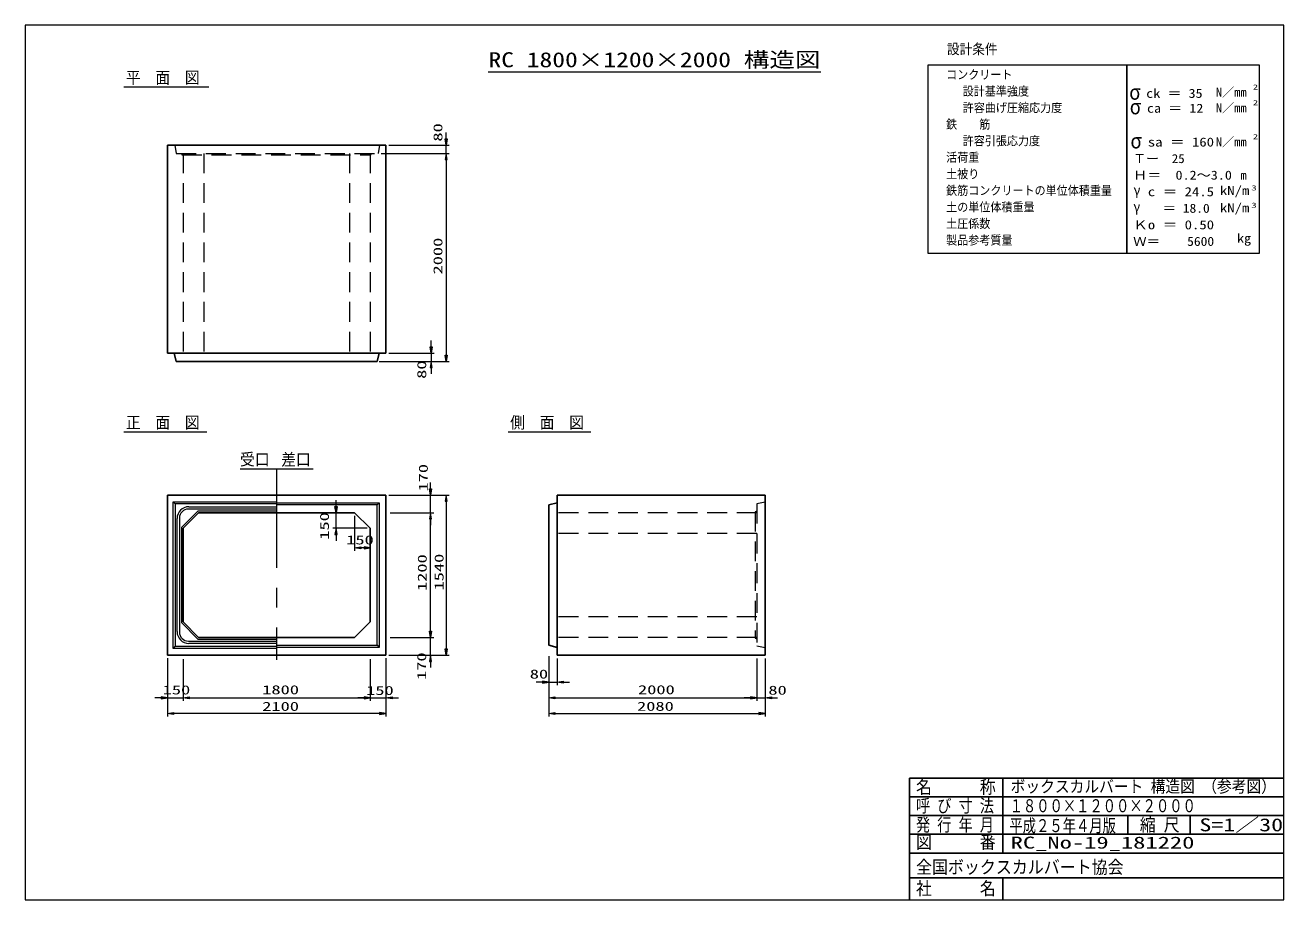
# Model space of a CAD drawing. Units: millimetres on the paper. Extents: x 8 to 412, y 8 to 289.
import ezdxf
from ezdxf.enums import TextEntityAlignment as Align

# ---------------------------------------------------------------- set-up
doc = ezdxf.new("R2010")
doc.units = ezdxf.units.MM
doc.linetypes.add('USER1', pattern=[9.525, 6.35, -3.175])
doc.linetypes.add('USER2', pattern=[50.8, 31.75, -6.35, 6.35, -6.35])
for name, color, linetype, lineweight in [('0_4', 3, 'Continuous', 25), ('BOX', 40, 'Continuous', 13), ('SUNPO', 1, 'Continuous', 13), ('TEXT', 2, 'Continuous', 13)]:
    doc.layers.add(name, color=color, linetype=linetype, lineweight=lineweight)
doc.styles.add('ＭＳ ゴシック', font='')
doc.styles.get('ＭＳ ゴシック').set_extended_font_data('MS Gothic')

msp = doc.modelspace()

# ---------------------------------------------------------------- hatches: boundary and pattern name
at = {"layer": 'SUNPO'}
for points in [[(142.913, 252.248), (143.579, 252.248), (143.246, 250.248)], [(142.913, 245.582), (143.579, 245.582), (143.246, 247.582)], [(142.913, 245.582), (143.579, 245.582), (143.246, 247.582)], [(138.07, 185.582), (138.736, 185.582), (138.403, 183.582)], [(142.913, 182.915), (143.579, 182.915), (143.246, 180.915)], [(138.07, 178.915), (138.736, 178.915), (138.403, 180.915)], [(137.913, 140.082), (138.579, 140.082), (138.246, 138.082)], [(142.913, 136.082), (143.579, 136.082), (143.246, 138.082)], [(107.616, 134.415), (108.283, 134.415), (107.949, 132.415)], [(137.913, 130.415), (138.579, 130.415), (138.246, 132.415)], [(137.913, 130.415), (138.579, 130.415), (138.246, 132.415)], [(107.616, 125.415), (108.283, 125.415), (107.949, 127.415)], [(115.913, 121.469), (115.913, 120.803), (113.913, 121.136)], [(116.913, 121.469), (116.913, 120.803), (118.913, 121.136)], [(137.913, 94.415), (138.579, 94.415), (138.246, 92.415)], [(137.913, 94.415), (138.579, 94.415), (138.246, 92.415)], [(142.913, 88.748), (143.579, 88.748), (143.246, 86.748)], [(137.913, 84.748), (138.579, 84.748), (138.246, 86.748)], [(174.113, 78.415), (174.113, 77.748), (176.113, 78.082)], [(180.779, 78.415), (180.779, 77.748), (178.779, 78.082)], [(51.913, 73.415), (51.913, 72.748), (53.913, 73.082)], [(60.913, 73.415), (60.913, 72.748), (58.913, 73.082)], [(60.913, 73.415), (60.913, 72.748), (58.913, 73.082)], [(116.913, 73.415), (116.913, 72.748), (118.913, 73.082)], [(116.913, 73.415), (116.913, 72.748), (118.913, 73.082)], [(125.913, 73.415), (125.913, 72.748), (123.913, 73.082)], [(178.113, 73.415), (178.113, 72.748), (176.113, 73.082)], [(240.779, 73.415), (240.779, 72.748), (242.779, 73.082)], [(240.779, 73.415), (240.779, 72.748), (242.779, 73.082)], [(247.446, 73.415), (247.446, 72.748), (245.446, 73.082)], [(55.913, 68.415), (55.913, 67.748), (53.913, 68.082)], [(121.913, 68.415), (121.913, 67.748), (123.913, 68.082)], [(178.113, 68.415), (178.113, 67.748), (176.113, 68.082)], [(243.446, 68.415), (243.446, 67.748), (245.446, 68.082)]]:
    msp.add_hatch(color=256, dxfattribs=at).paths.add_polyline_path(points)

# ---------------------------------------------------------------- linework, layer by layer
at = {"layer": '0_4', "color": 6, "lineweight": 13}
for p, q in [((411.667, 288.667), (8.333, 288.667)), ((8.333, 288.667), (8.333, 8.333)), ((411.667, 8.333), (411.667, 288.667)), ((297.686, 275.922), (361.347, 275.922)), ((297.686, 215.439), (297.686, 275.922)), ((361.347, 215.439), (361.347, 275.922)), ((361.347, 275.922), (361.347, 215.439)), ((361.347, 275.922), (403.787, 275.922)), ((403.787, 275.922), (403.787, 215.439)), ((361.347, 215.439), (297.686, 215.439)), ((403.787, 215.439), (361.347, 215.439)), ((8.333, 8.333), (411.667, 8.333))]:
    msp.add_line(p, q, dxfattribs=at)
at = {"layer": '0_4'}
for p, q in [((291.667, 47.333), (411.667, 47.333)), ((291.667, 47.333), (291.667, 8.333)), ((321.667, 47.333), (321.667, 23.333)), ((291.667, 41.333), (411.667, 41.333)), ((411.667, 41.333), (291.667, 41.333)), ((291.667, 35.333), (411.667, 35.333)), ((411.667, 35.333), (291.667, 35.333)), ((361.667, 35.333), (361.667, 29.333)), ((381.667, 35.333), (381.667, 29.333)), ((291.667, 29.333), (411.667, 29.333)), ((411.667, 29.333), (291.667, 29.333)), ((291.667, 23.333), (411.667, 23.333)), ((411.667, 23.333), (291.667, 23.333)), ((291.667, 15.333), (411.667, 15.333)), ((321.667, 15.333), (321.667, 8.333))]:
    msp.add_line(p, q, dxfattribs=at)
at = {"layer": 'BOX', "color": 6, "lineweight": 25}
for p, q in [((53.913, 183.582), (53.913, 250.248)), ((53.913, 250.248), (123.913, 250.248)), ((123.913, 250.248), (123.913, 183.582)), ((123.913, 183.582), (53.913, 183.582)), ((56.079, 183.582), (56.746, 180.915)), ((121.746, 183.582), (121.079, 180.915)), ((56.746, 180.915), (121.079, 180.915)), ((53.913, 86.748), (53.913, 138.082)), ((53.913, 138.082), (123.913, 138.082)), ((123.913, 138.082), (123.913, 86.748)), ((178.779, 86.732), (178.779, 138.082)), ((178.779, 138.082), (245.446, 138.082)), ((245.446, 138.082), (245.446, 86.732)), ((178.779, 135.582), (176.113, 134.915)), ((176.113, 134.915), (176.113, 89.915)), ((58.913, 127.415), (63.913, 132.415)), ((63.913, 132.415), (113.913, 132.415)), ((113.913, 132.415), (118.913, 127.415)), ((58.913, 97.415), (58.913, 127.415)), ((118.913, 127.415), (118.913, 118.555)), ((118.913, 118.555), (118.913, 97.415)), ((63.913, 92.415), (58.913, 97.415)), ((118.913, 97.415), (113.913, 92.415)), ((113.913, 92.415), (63.913, 92.415)), ((178.779, 89.248), (176.113, 89.915)), ((123.913, 86.748), (53.913, 86.748)), ((245.446, 86.732), (178.779, 86.732))]:
    msp.add_line(p, q, dxfattribs=at)
at = {"layer": 'BOX', "color": 2, "linetype": 'USER1'}
for p, q in [((56.246, 250.248), (56.746, 247.582)), ((121.913, 250.248), (121.413, 247.582)), ((56.746, 247.582), (121.413, 247.582)), ((58.391, 247.582), (58.567, 247.082)), ((58.567, 247.082), (119.147, 247.082)), ((58.913, 247.582), (58.913, 180.915)), ((65.579, 247.582), (65.579, 180.915)), ((112.246, 247.582), (112.246, 180.915)), ((118.913, 247.582), (118.913, 180.915)), ((119.147, 247.082), (119.361, 247.582)), ((245.446, 135.748), (242.779, 135.248)), ((242.779, 135.248), (242.779, 89.582)), ((242.779, 132.415), (176.113, 132.415)), ((242.779, 132.933), (242.279, 132.735)), ((242.279, 132.735), (242.279, 92.188)), ((242.779, 125.748), (176.113, 125.748)), ((242.779, 99.082), (176.113, 99.082)), ((242.779, 92.415), (176.113, 92.415)), ((242.279, 92.188), (242.779, 92.012)), ((245.446, 89.082), (242.779, 89.582))]:
    msp.add_line(p, q, dxfattribs=at)
at = {"layer": 'BOX', "color": 2}
msp.add_line((77.246, 146.45), (100.579, 146.45), dxfattribs=at)
at = {"layer": 'BOX', "color": 2, "linetype": 'USER2'}
msp.add_line((88.913, 146.45), (88.913, 85.275), dxfattribs=at)
at = {"layer": 'BOX'}
for p, q in [((55.746, 135.915), (56.413, 135.248)), ((55.746, 88.915), (55.746, 135.915)), ((55.746, 135.915), (88.913, 135.915)), ((88.913, 135.248), (56.413, 135.248)), ((56.413, 135.248), (56.413, 89.582)), ((88.913, 133.582), (60.646, 133.582)), ((60.779, 134.315), (88.913, 134.315)), ((88.913, 135.582), (121.746, 135.582)), ((121.079, 134.915), (88.913, 134.915)), ((121.079, 134.915), (121.746, 135.582)), ((121.079, 89.915), (121.079, 134.915)), ((121.746, 135.582), (121.746, 89.248)), ((57.013, 94.282), (57.013, 130.548)), ((57.746, 130.682), (57.746, 94.148)), ((63.706, 132.915), (58.413, 127.622)), ((88.913, 132.915), (63.706, 132.915)), ((58.413, 127.622), (58.413, 97.208)), ((58.413, 97.208), (63.706, 91.915)), ((56.413, 89.582), (55.746, 88.915)), ((88.913, 88.915), (55.746, 88.915)), ((56.413, 89.582), (88.913, 89.582)), ((60.646, 91.248), (88.913, 91.248)), ((88.913, 90.515), (60.779, 90.515)), ((63.706, 91.915), (88.913, 91.915)), ((88.913, 89.915), (121.079, 89.915)), ((121.746, 89.248), (88.913, 89.248)), ((121.079, 89.915), (121.746, 89.248))]:
    msp.add_line(p, q, dxfattribs=at)
for centre, radius, start, end in [((60.779, 130.548), 3.767, 90, 180), ((60.646, 130.682), 2.9, 90, 180), ((60.779, 94.282), 3.767, 180, 270), ((60.646, 94.148), 2.9, 180, 270)]:
    msp.add_arc(centre, radius, start, end, dxfattribs=at)
at = {"layer": 'SUNPO'}
for p, q in [((143.246, 252.248), (143.246, 254.248)), ((124.913, 250.248), (144.246, 250.248)), ((143.246, 247.582), (143.246, 250.248)), ((122.413, 247.582), (144.246, 247.582)), ((122.413, 247.582), (144.246, 247.582)), ((143.246, 245.582), (143.246, 182.915)), ((143.246, 245.582), (143.246, 243.582)), ((138.403, 185.582), (138.403, 187.582)), ((124.913, 183.582), (139.403, 183.582)), ((138.403, 183.582), (138.403, 180.915)), ((121.746, 180.915), (144.246, 180.915)), ((121.746, 180.915), (139.403, 180.915)), ((138.403, 178.915), (138.403, 176.915)), ((138.246, 140.082), (138.246, 142.082)), ((124.913, 138.082), (144.246, 138.082)), ((124.913, 138.082), (139.246, 138.082)), ((138.246, 132.415), (138.246, 138.082)), ((107.949, 134.415), (107.949, 136.415)), ((143.246, 136.082), (143.246, 88.748)), ((112.913, 132.415), (106.949, 132.415)), ((107.949, 127.415), (107.949, 132.415)), ((113.913, 131.415), (113.913, 120.136)), ((125.246, 132.415), (139.246, 132.415)), ((125.246, 132.415), (139.246, 132.415)), ((138.246, 130.415), (138.246, 128.415)), ((138.246, 94.415), (138.246, 130.415)), ((117.913, 127.415), (106.949, 127.415)), ((107.949, 125.415), (107.949, 123.415)), ((118.913, 126.415), (118.913, 120.136)), ((116.913, 121.136), (115.913, 121.136)), ((138.246, 94.415), (138.246, 96.415)), ((125.246, 92.415), (139.246, 92.415)), ((125.246, 92.415), (139.246, 92.415)), ((138.246, 86.748), (138.246, 92.415)), ((53.913, 85.748), (53.913, 67.082)), ((53.913, 85.748), (53.913, 72.082)), ((58.913, 85.415), (58.913, 72.082)), ((58.913, 85.415), (58.913, 72.082)), ((118.913, 85.415), (118.913, 72.082)), ((118.913, 85.415), (118.913, 72.082)), ((123.913, 85.748), (123.913, 67.082)), ((123.913, 85.748), (123.913, 72.082)), ((124.913, 86.748), (144.246, 86.748)), ((124.913, 86.748), (139.246, 86.748)), ((138.246, 84.748), (138.246, 82.748)), ((176.113, 86.399), (176.113, 72.082)), ((176.113, 86.399), (176.113, 67.082)), ((176.113, 86.399), (176.113, 77.082)), ((178.779, 85.732), (178.779, 77.082)), ((242.779, 85.732), (242.779, 72.082)), ((242.779, 85.732), (242.779, 72.082)), ((245.446, 85.732), (245.446, 67.082)), ((245.446, 85.732), (245.446, 72.082)), ((174.113, 78.082), (172.113, 78.082)), ((176.113, 78.082), (178.779, 78.082)), ((180.779, 78.082), (182.779, 78.082)), ((51.913, 73.082), (49.913, 73.082)), ((53.913, 73.082), (58.913, 73.082)), ((60.913, 73.082), (116.913, 73.082)), ((60.913, 73.082), (62.913, 73.082)), ((116.913, 73.082), (114.913, 73.082)), ((118.913, 73.082), (123.913, 73.082)), ((125.913, 73.082), (127.913, 73.082)), ((178.113, 73.082), (240.779, 73.082)), ((240.779, 73.082), (238.779, 73.082)), ((242.779, 73.082), (245.446, 73.082)), ((247.446, 73.082), (249.446, 73.082)), ((121.913, 68.082), (55.913, 68.082)), ((178.113, 68.082), (243.446, 68.082))]:
    msp.add_line(p, q, dxfattribs=at)
for points in [[(142.913, 252.248), (143.579, 252.248), (143.246, 250.248)], [(142.913, 245.582), (143.579, 245.582), (143.246, 247.582)], [(142.913, 245.582), (143.579, 245.582), (143.246, 247.582)], [(138.07, 185.582), (138.736, 185.582), (138.403, 183.582)], [(142.913, 182.915), (143.579, 182.915), (143.246, 180.915)], [(138.07, 178.915), (138.736, 178.915), (138.403, 180.915)], [(137.913, 140.082), (138.579, 140.082), (138.246, 138.082)], [(142.913, 136.082), (143.579, 136.082), (143.246, 138.082)], [(107.616, 134.415), (108.283, 134.415), (107.949, 132.415)], [(137.913, 130.415), (138.579, 130.415), (138.246, 132.415)], [(137.913, 130.415), (138.579, 130.415), (138.246, 132.415)], [(107.616, 125.415), (108.283, 125.415), (107.949, 127.415)], [(115.913, 121.469), (115.913, 120.803), (113.913, 121.136)], [(116.913, 121.469), (116.913, 120.803), (118.913, 121.136)], [(137.913, 94.415), (138.579, 94.415), (138.246, 92.415)], [(137.913, 94.415), (138.579, 94.415), (138.246, 92.415)], [(142.913, 88.748), (143.579, 88.748), (143.246, 86.748)], [(137.913, 84.748), (138.579, 84.748), (138.246, 86.748)], [(174.113, 78.415), (174.113, 77.748), (176.113, 78.082)], [(180.779, 78.415), (180.779, 77.748), (178.779, 78.082)], [(51.913, 73.415), (51.913, 72.748), (53.913, 73.082)], [(60.913, 73.415), (60.913, 72.748), (58.913, 73.082)], [(60.913, 73.415), (60.913, 72.748), (58.913, 73.082)], [(116.913, 73.415), (116.913, 72.748), (118.913, 73.082)], [(116.913, 73.415), (116.913, 72.748), (118.913, 73.082)], [(125.913, 73.415), (125.913, 72.748), (123.913, 73.082)], [(178.113, 73.415), (178.113, 72.748), (176.113, 73.082)], [(240.779, 73.415), (240.779, 72.748), (242.779, 73.082)], [(240.779, 73.415), (240.779, 72.748), (242.779, 73.082)], [(247.446, 73.415), (247.446, 72.748), (245.446, 73.082)], [(55.913, 68.415), (55.913, 67.748), (53.913, 68.082)], [(121.913, 68.415), (121.913, 67.748), (123.913, 68.082)], [(178.113, 68.415), (178.113, 67.748), (176.113, 68.082)], [(243.446, 68.415), (243.446, 67.748), (245.446, 68.082)]]:
    msp.add_lwpolyline(points, close=True, dxfattribs=at)
at = {"layer": 'TEXT', "color": 3}
for p, q in [((156.667, 273.667), (263.333, 273.667)), ((39.973, 268.913), (67.205, 268.913)), ((39.973, 158.355), (66.59, 158.355)), ((163.131, 158.355), (189.594, 158.355))]:
    msp.add_line(p, q, dxfattribs=at)

# ---------------------------------------------------------------- texts
at = {"layer": 'SUNPO', "color": 2, "style": 'ＭＳ ゴシック', "width": 1.5}
for s, p in [('80', (142.899, 251.348)), ('2000', (142.899, 208.774)), ('80', (137.708, 175.313)), ('170', (138.216, 139.197)), ('150', (106.544, 123.757)), ('1200', (137.867, 107.312)), ('1540', (143.266, 107.486)), ('170', (137.693, 78.806))]:
    msp.add_text(s, height=2.886, rotation=90, dxfattribs=at).set_placement(p, align=Align.BOTTOM_LEFT)
for s, p in [('150', (111.214, 121.38)), ('80', (170.024, 78.381)), ('150', (52.395, 73.309)), ('1800', (84.297, 73.352)), ('150', (117.589, 73.128)), ('2000', (204.714, 73.368)), ('80', (246.486, 73.216)), ('2100', (84.297, 68.03)), ('2080', (204.41, 68.05))]:
    msp.add_text(s, height=2.886, dxfattribs=at).set_placement(p, align=Align.BOTTOM_LEFT)
at = {"layer": 'TEXT', "style": 'ＭＳ ゴシック'}
for s, height, width, p in [('設計条件', 3.299, 0.9, (303.718, 278.381)), ('コンクリート', 2.886, 0.9, (303.455, 270.526)), ('平\u3000面\u3000図', 3.848, 0.9, (40.598, 268.798)), ('設計基準強度', 2.886, 0.9, (308.761, 265.221)), ('σ', 4.948, 0.9, (362.124, 263.285)), ('  ck ＝ 35', 2.886, 1.15, (363.051, 264.507)), ('2', 1.649, 1.5, (401.745, 267.504)), ('許容曲げ圧縮応力度', 2.886, 0.9, (308.761, 259.916)), ('σ', 4.948, 0.9, (362.277, 258.615)), ('  ca ＝ 12', 2.886, 1.15, (363.297, 259.737)), ('2', 1.649, 1.5, (401.745, 262.485)), ('鉄\u3000\u3000筋', 2.886, 0.9, (303.455, 254.611)), ('許容引張応力度', 2.886, 0.9, (308.761, 249.306)), ('σ', 4.948, 0.9, (362.507, 247.667)), ('  sa ＝ 160', 2.886, 1.2, (363.373, 248.897)), ('2', 1.649, 1.5, (401.745, 251.589)), ('活荷重', 2.886, 0.9, (303.455, 244.001)), ('Ｔー\u300025', 2.886, 1.05, (363.373, 243.592)), ('土被り', 2.886, 0.9, (303.455, 238.696)), ('Ｈ＝\u30000.2～3.0', 2.886, 1.15, (363.373, 238.287)), ('鉄筋コンクリートの単位体積重量', 2.886, 0.9, (303.455, 233.391)), ('γ', 3.299, 0.9, (363.508, 233.183)), ('  c ＝ 24.5', 2.886, 1.2, (363.373, 232.982)), ('kN/m', 2.886, 1.2, (391.181, 233.362)), ('3', 1.649, 1.5, (401.281, 235.19)), ('土の単位体積重量', 2.886, 0.9, (303.455, 228.086)), ('γ', 3.299, 0.9, (363.443, 227.87)), ('    ＝ 18.0', 2.886, 1.1, (364.155, 227.677)), ('kN/m', 2.886, 1.2, (391.181, 227.812)), ('3', 1.649, 1.5, (401.281, 229.64)), ('土圧係数', 2.886, 0.9, (303.455, 222.781)), ('Ｋo ＝ 0.50', 2.886, 1.2, (363.373, 222.372)), ('   kg', 2.886, 1.15, (389.899, 218.067)), ('製品参考質量', 2.886, 0.9, (303.455, 217.475)), ('Ｗ＝\u3000\u30005600', 2.886, 1.1, (363.373, 217.067)), ('正\u3000面\u3000図', 3.848, 0.9, (40.598, 158.239)), ('側\u3000面\u3000図', 3.848, 0.9, (163.756, 158.239)), ('受口', 3.848, 0.9, (77.206, 146.435)), ('差口', 3.848, 0.9, (90.381, 146.385)), ('名      称', 4.169, 0.9, (293.792, 41.156)), ('ボックスカルバート 構造図 （参考図）', 3.848, 0.9, (324.125, 41.593)), ('呼 び 寸 法', 4.169, 0.8, (293.792, 35.156)), ('１８００×１２００×２０００', 4.169, 0.75, (323.792, 35.156)), ('発 行 年 月', 4.169, 0.8, (293.792, 29.06)), ('平成２５年４月版', 4.169, 0.75, (323.739, 28.78)), ('縮 尺', 4.169, 0.9, (365.492, 29.034)), ('S=1／30', 4.169, 1.35, (384.617, 29.034)), ('図      番', 4.169, 0.9, (293.792, 23.505)), ('RC_No-19_181220', 3.848, 1.5, (324.125, 23.593)), ('全国ボックスカルバート協会', 4.169, 0.9, (293.792, 15.51)), ('社\u3000\u3000\u3000名', 4.169, 0.9, (293.792, 8.656))]:
    msp.add_text(s, height=height, dxfattribs=dict(at, width=width)).set_placement(p, align=Align.BOTTOM_LEFT)
at = {"layer": 'TEXT', "style": 'ＭＳ ゴシック', "width": 1.25}
msp.add_text('RC 1800×1200×2000 構造図', height=4.811, dxfattribs=at).set_placement((210, 273.741), align=Align.BOTTOM_CENTER)
at = {"layer": 'TEXT', "style": 'ＭＳ ゴシック'}
for s, p in [('N／mm', (389.899, 264.878)), ('N／mm', (389.899, 259.86)), ('N／mm', (389.899, 248.963)), ('    m', (389.899, 238.287))]:
    msp.add_text(s, height=2.886, dxfattribs=at).set_placement(p, align=Align.BOTTOM_LEFT)

doc.saveas('drawing.dxf')
